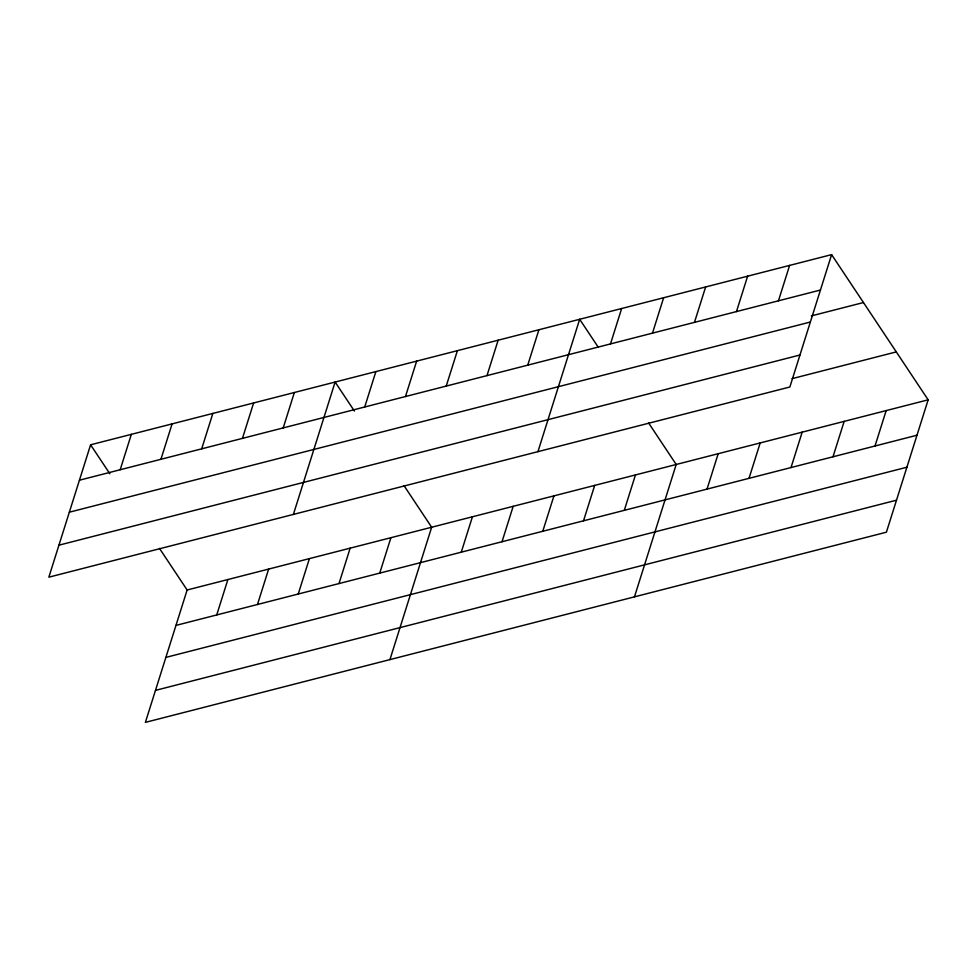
<?xml version="1.0" encoding="UTF-8"?>
<svg xmlns="http://www.w3.org/2000/svg" width="977" height="977" viewBox="0 0 977 977"><rect width="100%" height="100%" fill="white"/><g stroke="black" fill="none" stroke-linecap="round" stroke-linejoin="round"><path stroke-width="1.47" d="M90.592 444.804L48.85 577.175L789.868 387.002L831.61 254.631L90.592 444.804L109.876 473.796M120.183 469.742L131.345 434.338M160.936 459.288L172.099 423.884M201.689 448.822L212.852 413.418M159.471 548.378L187.132 589.998L145.39 722.369L886.408 532.196L928.15 399.825L831.61 254.631M242.455 438.368L253.617 402.964M216.723 614.936L227.885 579.532M283.208 427.902L294.37 392.498M257.476 604.482L268.651 569.078M293.381 514.427L335.123 382.044L354.407 411.048M298.241 594.016L309.404 558.612M364.714 406.994L375.876 371.578M338.995 583.562L350.157 548.158M405.479 396.528L416.642 361.124M379.748 573.096L390.91 537.692M446.233 386.074L457.395 350.658M389.933 659.622L431.663 527.238L404.002 485.63M486.986 375.608L498.148 340.204M461.266 552.176L472.428 516.772M527.739 365.154L538.901 329.75M502.019 541.722L513.181 506.318M537.924 451.667L579.666 319.284L598.107 347.018M542.772 531.268L553.935 495.852M610.491 343.916L621.653 308.512M583.525 520.802L594.688 485.398M652.477 333.133L663.639 297.729M624.291 510.348L635.453 474.932M694.464 322.361L705.638 286.957M634.464 596.862L676.206 464.478L648.533 422.87M736.463 311.59L747.625 276.173M707.03 489.111L718.193 453.707M778.449 300.806L789.611 265.402M749.017 478.327L760.191 442.923M791.016 467.556L802.178 432.152M833.002 456.784L844.165 421.368M875.001 446L886.163 410.596M79.43 480.208L820.448 290.035M811.337 315.913L863.46 302.54M69.33 512.204L810.348 322.031M58.938 545.178L799.955 355.005M792.042 378.661L896.288 351.903M187.132 589.998L928.15 399.825M175.97 625.402L916.988 435.229M165.882 657.399L906.9 467.226M155.49 690.373L896.495 500.2"/></g></svg>
